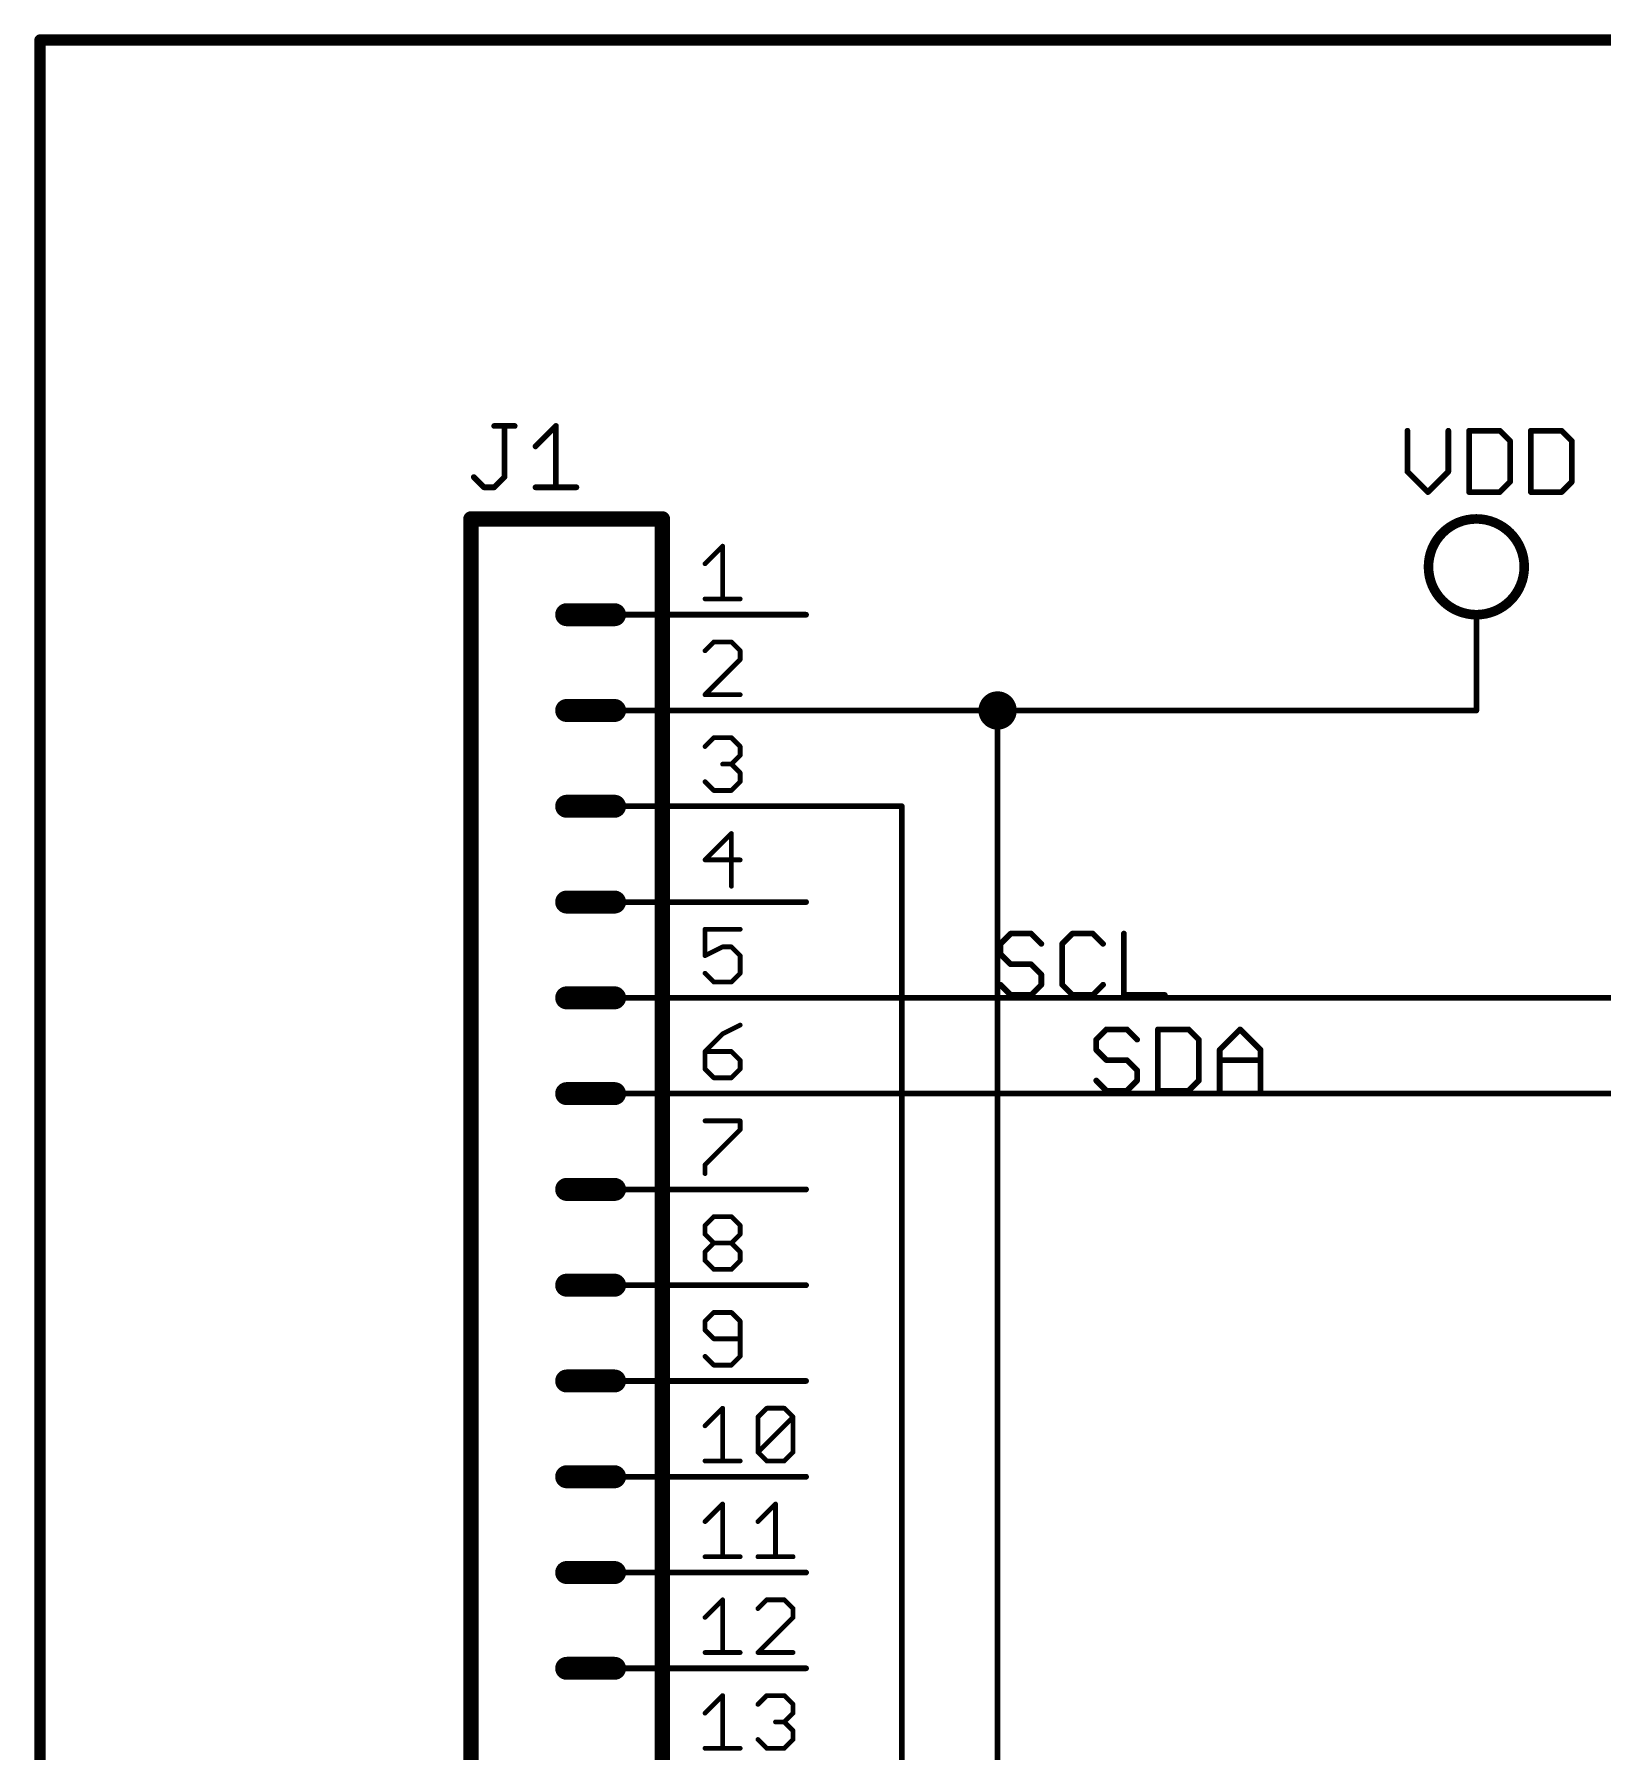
# Model space of a CAD drawing. Extents: x 0 to 264, y 0 to 182.
# Drawn here: x -0.15 to 41.45, y 134.95 to 180.49 of the extents above; entities that cross this region are included whole.
import ezdxf

# ---------------------------------------------------------------- set-up
doc = ezdxf.new("R2010")
doc.units = 0
for name, color, linetype in [('91', 122, 'CONTINUOUS'), ('94', 12, 'CONTINUOUS'), ('95', 251, 'CONTINUOUS'), ('96', 251, 'CONTINUOUS')]:
    doc.layers.add(name, color=color, linetype=linetype)

msp = doc.modelspace()

# ---------------------------------------------------------------- linework, layer by layer
at = {"layer": '91'}
for points, const_width in [([(25.4, 162.306, 1), (25.4, 162.814, 1), (25.4, 162.306)], 0.508), ([(20.32, 162.5981, 1), (20.32, 162.5219)], 0.0762), ([(25.4, 162.5981, 1), (25.4, 162.5219)], 0.0762), ([(25.4381, 162.56, 1), (25.3619, 162.56)], 0.0762), ([(25.4, 162.5219, 1), (25.4, 162.5981)], 0.0762), ([(38.1, 162.5219, 1), (38.1, 162.5981)], 0.0762), ([(20.32, 160.0581, 1), (20.32, 159.9819)], 0.0762), ([(22.8981, 160.02, 1), (22.8219, 160.02)], 0.0762), ([(22.86, 159.9819, 1), (22.86, 160.0581)], 0.0762), ([(20.32, 154.9781, 1), (20.32, 154.9019)], 0.0762), ([(20.32, 152.4381, 1), (20.32, 152.3619)], 0.0762)]:
    msp.add_lwpolyline(points, format="xyb", dxfattribs=dict(at, const_width=const_width))
at = {"layer": '91', "const_width": 0.1524}
for points in [[(20.32, 162.56), (25.4, 162.56)], [(25.4, 162.56), (38.1, 162.56)], [(25.4, 119.38), (25.4, 162.56)], [(20.32, 160.02), (22.86, 160.02)], [(22.86, 160.02), (22.86, 116.84)], [(58.42, 154.94), (20.32, 154.94)], [(20.32, 152.4), (43.18, 152.4)]]:
    msp.add_lwpolyline(points, dxfattribs=at)
at = {"layer": '94'}
for points, const_width in [([(0, 180.34), (0, 0)], 0.3), ([(264.16, 180.34), (0, 180.34)], 0.3), ([(16.51, 167.64), (11.43, 167.64)], 0.4064), ([(11.43, 114.3), (11.43, 167.64)], 0.4064), ([(16.51, 167.64), (16.51, 114.3)], 0.4064), ([(13.97, 165.1), (15.24, 165.1)], 0.6096), ([(20.32, 165.1), (15.24, 165.1)], 0.1524), ([(38.1, 162.56), (38.1, 165.1)], 0.1524), ([(13.97, 162.56), (15.24, 162.56)], 0.6096), ([(20.32, 162.56), (15.24, 162.56)], 0.1524), ([(13.97, 160.02), (15.24, 160.02)], 0.6096), ([(20.32, 160.02), (15.24, 160.02)], 0.1524), ([(13.97, 157.48), (15.24, 157.48)], 0.6096), ([(20.32, 157.48), (15.24, 157.48)], 0.1524), ([(13.97, 154.94), (15.24, 154.94)], 0.6096), ([(20.32, 154.94), (15.24, 154.94)], 0.1524), ([(13.97, 152.4), (15.24, 152.4)], 0.6096), ([(20.32, 152.4), (15.24, 152.4)], 0.1524), ([(13.97, 149.86), (15.24, 149.86)], 0.6096), ([(20.32, 149.86), (15.24, 149.86)], 0.1524), ([(13.97, 147.32), (15.24, 147.32)], 0.6096), ([(20.32, 147.32), (15.24, 147.32)], 0.1524), ([(13.97, 144.78), (15.24, 144.78)], 0.6096), ([(20.32, 144.78), (15.24, 144.78)], 0.1524), ([(13.97, 142.24), (15.24, 142.24)], 0.6096), ([(20.32, 142.24), (15.24, 142.24)], 0.1524), ([(13.97, 139.7), (15.24, 139.7)], 0.6096), ([(20.32, 139.7), (15.24, 139.7)], 0.1524), ([(13.97, 137.16), (15.24, 137.16)], 0.6096), ([(20.32, 137.16), (15.24, 137.16)], 0.1524)]:
    msp.add_lwpolyline(points, dxfattribs=dict(at, const_width=const_width))
for points, const_width in [([(0.075, 180.34, 1), (-0.075, 180.34)], 0.15), ([(0, 180.415, 1), (0, 180.265)], 0.15), ([(11.43, 167.7416, 1), (11.43, 167.5384)], 0.2032), ([(11.5316, 167.64, 1), (11.3284, 167.64)], 0.2032), ([(16.6116, 167.64, 1), (16.4084, 167.64)], 0.2032), ([(16.51, 167.5384, 1), (16.51, 167.7416)], 0.2032), ([(38.1, 165.1, 1), (38.1, 167.64, 1), (38.1, 165.1)], 0.254), ([(13.97, 165.2524, 1), (13.97, 164.9476)], 0.3048), ([(15.24, 164.9476, 1), (15.24, 165.2524)], 0.3048), ([(15.24, 165.1381, 1), (15.24, 165.0619)], 0.0762), ([(20.32, 165.0619, 1), (20.32, 165.1381)], 0.0762), ([(38.1381, 165.1, 1), (38.0619, 165.1)], 0.0762), ([(13.97, 162.7124, 1), (13.97, 162.4076)], 0.3048), ([(15.24, 162.4076, 1), (15.24, 162.7124)], 0.3048), ([(15.24, 162.5981, 1), (15.24, 162.5219)], 0.0762), ([(20.32, 162.5219, 1), (20.32, 162.5981)], 0.0762), ([(38.0619, 162.56, 1), (38.1381, 162.56)], 0.0762), ([(13.97, 160.1724, 1), (13.97, 159.8676)], 0.3048), ([(15.24, 159.8676, 1), (15.24, 160.1724)], 0.3048), ([(15.24, 160.0581, 1), (15.24, 159.9819)], 0.0762), ([(20.32, 159.9819, 1), (20.32, 160.0581)], 0.0762), ([(13.97, 157.6324, 1), (13.97, 157.3276)], 0.3048), ([(15.24, 157.3276, 1), (15.24, 157.6324)], 0.3048), ([(15.24, 157.5181, 1), (15.24, 157.4419)], 0.0762), ([(20.32, 157.4419, 1), (20.32, 157.5181)], 0.0762), ([(13.97, 155.0924, 1), (13.97, 154.7876)], 0.3048), ([(15.24, 154.7876, 1), (15.24, 155.0924)], 0.3048), ([(15.24, 154.9781, 1), (15.24, 154.9019)], 0.0762), ([(20.32, 154.9019, 1), (20.32, 154.9781)], 0.0762), ([(13.97, 152.5524, 1), (13.97, 152.2476)], 0.3048), ([(15.24, 152.2476, 1), (15.24, 152.5524)], 0.3048), ([(15.24, 152.4381, 1), (15.24, 152.3619)], 0.0762), ([(20.32, 152.3619, 1), (20.32, 152.4381)], 0.0762), ([(13.97, 150.0124, 1), (13.97, 149.7076)], 0.3048), ([(15.24, 149.7076, 1), (15.24, 150.0124)], 0.3048), ([(15.24, 149.8981, 1), (15.24, 149.8219)], 0.0762), ([(20.32, 149.8219, 1), (20.32, 149.8981)], 0.0762), ([(13.97, 147.4724, 1), (13.97, 147.1676)], 0.3048), ([(15.24, 147.1676, 1), (15.24, 147.4724)], 0.3048), ([(15.24, 147.3581, 1), (15.24, 147.2819)], 0.0762), ([(20.32, 147.2819, 1), (20.32, 147.3581)], 0.0762), ([(13.97, 144.9324, 1), (13.97, 144.6276)], 0.3048), ([(15.24, 144.6276, 1), (15.24, 144.9324)], 0.3048), ([(15.24, 144.8181, 1), (15.24, 144.7419)], 0.0762), ([(20.32, 144.7419, 1), (20.32, 144.8181)], 0.0762), ([(13.97, 142.3924, 1), (13.97, 142.0876)], 0.3048), ([(15.24, 142.0876, 1), (15.24, 142.3924)], 0.3048), ([(15.24, 142.2781, 1), (15.24, 142.2019)], 0.0762), ([(20.32, 142.2019, 1), (20.32, 142.2781)], 0.0762), ([(13.97, 139.8524, 1), (13.97, 139.5476)], 0.3048), ([(15.24, 139.5476, 1), (15.24, 139.8524)], 0.3048), ([(15.24, 139.7381, 1), (15.24, 139.6619)], 0.0762), ([(20.32, 139.6619, 1), (20.32, 139.7381)], 0.0762), ([(13.97, 137.3124, 1), (13.97, 137.0076)], 0.3048), ([(15.24, 137.0076, 1), (15.24, 137.3124)], 0.3048), ([(15.24, 137.1981, 1), (15.24, 137.1219)], 0.0762), ([(20.32, 137.1219, 1), (20.32, 137.1981)], 0.0762)]:
    msp.add_lwpolyline(points, format="xyb", dxfattribs=dict(at, const_width=const_width))
at = {"layer": '95'}
for points, const_width in [([(17.6403, 166.4512), (18.1064, 166.9173)], 0.127), ([(18.1064, 166.9173), (18.1064, 165.5191)], 0.127), ([(17.6403, 165.5191), (18.5724, 165.5191)], 0.127), ([(17.8733, 164.3773), (17.6403, 164.1443)], 0.127), ([(18.3394, 164.3773), (17.8733, 164.3773)], 0.127), ([(18.5724, 164.1443), (18.3394, 164.3773)], 0.127), ([(17.6403, 162.9791), (18.5724, 163.9112)], 0.127), ([(18.5724, 163.9112), (18.5724, 164.1443)], 0.127), ([(18.5724, 162.9791), (17.6403, 162.9791)], 0.127), ([(17.6403, 161.6043), (17.8733, 161.8373)], 0.127), ([(17.8733, 161.8373), (18.3394, 161.8373)], 0.127), ([(18.3394, 161.8373), (18.5724, 161.6043)], 0.127), ([(18.5724, 161.6043), (18.5724, 161.3712)], 0.127), ([(18.5724, 161.3712), (18.3394, 161.1382)], 0.127), ([(18.3394, 161.1382), (18.1064, 161.1382)], 0.127), ([(18.3394, 161.1382), (18.5724, 160.9052)], 0.127), ([(18.5724, 160.9052), (18.5724, 160.6721)], 0.127), ([(17.8733, 160.4391), (17.6403, 160.6721)], 0.127), ([(18.3394, 160.4391), (17.8733, 160.4391)], 0.127), ([(18.5724, 160.6721), (18.3394, 160.4391)], 0.127), ([(18.3394, 159.2973), (17.6403, 158.5982)], 0.127), ([(18.3394, 157.8991), (18.3394, 159.2973)], 0.127), ([(17.6403, 158.5982), (18.5724, 158.5982)], 0.127), ([(18.5724, 156.7573), (17.6403, 156.7573)], 0.127), ([(17.6403, 156.7573), (17.6403, 156.0582)], 0.127), ([(25.7474, 156.6432), (25.4762, 156.372)], 0.1524), ([(26.2897, 156.6432), (25.7474, 156.6432)], 0.1524), ([(26.5609, 156.372), (26.2897, 156.6432)], 0.1524), ([(27.3845, 156.6432), (27.1134, 156.372)], 0.1524), ([(27.9269, 156.6432), (27.3845, 156.6432)], 0.1524), ([(28.198, 156.372), (27.9269, 156.6432)], 0.1524), ([(28.7505, 156.6432), (28.7505, 155.0162)], 0.1524), ([(17.6403, 156.0582), (18.1064, 156.2912)], 0.127), ([(18.1064, 156.2912), (18.3394, 156.2912)], 0.127), ([(18.3394, 156.2912), (18.5724, 156.0582)], 0.127), ([(25.4762, 156.372), (25.4762, 156.1009)], 0.1524), ([(27.1134, 156.372), (27.1134, 155.2874)], 0.1524), ([(18.5724, 156.0582), (18.5724, 155.5921)], 0.127), ([(25.4762, 156.1009), (25.7474, 155.8297)], 0.1524), ([(25.7474, 155.8297), (26.2897, 155.8297)], 0.1524), ([(26.2897, 155.8297), (26.5609, 155.5585)], 0.1524), ([(17.8733, 155.3591), (17.6403, 155.5921)], 0.127), ([(18.3394, 155.3591), (17.8733, 155.3591)], 0.127), ([(18.5724, 155.5921), (18.3394, 155.3591)], 0.127), ([(25.7474, 155.0162), (25.4762, 155.2874)], 0.1524), ([(26.5609, 155.2874), (26.2897, 155.0162)], 0.1524), ([(26.5609, 155.5585), (26.5609, 155.2874)], 0.1524), ([(27.1134, 155.2874), (27.3845, 155.0162)], 0.1524), ([(27.9269, 155.0162), (28.198, 155.2874)], 0.1524), ([(26.2897, 155.0162), (25.7474, 155.0162)], 0.1524), ([(27.3845, 155.0162), (27.9269, 155.0162)], 0.1524), ([(28.7505, 155.0162), (29.8352, 155.0162)], 0.1524), ([(18.1064, 153.9843), (17.6403, 153.5182)], 0.127), ([(18.5724, 154.2173), (18.1064, 153.9843)], 0.127), ([(28.2874, 154.1032), (28.0162, 153.832)], 0.1524), ([(28.8297, 154.1032), (28.2874, 154.1032)], 0.1524), ([(29.1009, 153.832), (28.8297, 154.1032)], 0.1524), ([(29.6534, 154.1032), (29.6534, 152.4762)], 0.1524), ([(30.4669, 154.1032), (29.6534, 154.1032)], 0.1524), ([(30.738, 153.832), (30.4669, 154.1032)], 0.1524), ([(31.2905, 153.5609), (31.8328, 154.1032)], 0.1524), ([(31.8328, 154.1032), (32.3752, 153.5609)], 0.1524), ([(17.6403, 153.5182), (17.6403, 153.0521)], 0.127), ([(18.3394, 153.5182), (17.6403, 153.5182)], 0.127), ([(18.5724, 153.2852), (18.3394, 153.5182)], 0.127), ([(28.0162, 153.832), (28.0162, 153.5609)], 0.1524), ([(28.0162, 153.5609), (28.2874, 153.2897)], 0.1524), ([(30.738, 152.7474), (30.738, 153.832)], 0.1524), ([(31.2905, 152.4762), (31.2905, 153.5609)], 0.1524), ([(32.3752, 153.5609), (32.3752, 152.4762)], 0.1524), ([(17.6403, 153.0521), (17.8733, 152.8191)], 0.127), ([(18.3394, 152.8191), (18.5724, 153.0521)], 0.127), ([(18.5724, 153.0521), (18.5724, 153.2852)], 0.127), ([(28.2874, 153.2897), (28.8297, 153.2897)], 0.1524), ([(28.8297, 153.2897), (29.1009, 153.0185)], 0.1524), ([(29.1009, 153.0185), (29.1009, 152.7474)], 0.1524), ([(31.2905, 153.2897), (32.3752, 153.2897)], 0.1524), ([(17.8733, 152.8191), (18.3394, 152.8191)], 0.127), ([(28.2874, 152.4762), (28.0162, 152.7474)], 0.1524), ([(29.1009, 152.7474), (28.8297, 152.4762)], 0.1524), ([(30.4669, 152.4762), (30.738, 152.7474)], 0.1524), ([(28.8297, 152.4762), (28.2874, 152.4762)], 0.1524), ([(29.6534, 152.4762), (30.4669, 152.4762)], 0.1524), ([(17.6403, 151.6773), (18.5724, 151.6773)], 0.127), ([(18.5724, 151.6773), (18.5724, 151.4443)], 0.127), ([(18.5724, 151.4443), (17.6403, 150.5121)], 0.127), ([(17.6403, 150.5121), (17.6403, 150.2791)], 0.127), ([(17.6403, 148.9043), (17.8733, 149.1373)], 0.127), ([(17.6403, 148.6712), (17.6403, 148.9043)], 0.127), ([(17.8733, 149.1373), (18.3394, 149.1373)], 0.127), ([(18.3394, 149.1373), (18.5724, 148.9043)], 0.127), ([(18.5724, 148.9043), (18.5724, 148.6712)], 0.127), ([(17.8733, 148.4382), (17.6403, 148.6712)], 0.127), ([(17.6403, 148.2052), (17.8733, 148.4382)], 0.127), ([(17.8733, 148.4382), (18.3394, 148.4382)], 0.127), ([(18.5724, 148.6712), (18.3394, 148.4382)], 0.127), ([(18.3394, 148.4382), (18.5724, 148.2052)], 0.127), ([(17.6403, 147.9721), (17.6403, 148.2052)], 0.127), ([(17.8733, 147.7391), (17.6403, 147.9721)], 0.127), ([(18.5724, 147.9721), (18.3394, 147.7391)], 0.127), ([(18.5724, 148.2052), (18.5724, 147.9721)], 0.127), ([(18.3394, 147.7391), (17.8733, 147.7391)], 0.127), ([(17.8733, 146.5973), (17.6403, 146.3643)], 0.127), ([(18.3394, 146.5973), (17.8733, 146.5973)], 0.127), ([(18.5724, 146.3643), (18.3394, 146.5973)], 0.127), ([(17.6403, 146.3643), (17.6403, 146.1312)], 0.127), ([(17.6403, 146.1312), (17.8733, 145.8982)], 0.127), ([(18.5724, 145.4321), (18.5724, 146.3643)], 0.127), ([(17.8733, 145.8982), (18.5724, 145.8982)], 0.127), ([(17.6403, 145.4321), (17.8733, 145.1991)], 0.127), ([(18.3394, 145.1991), (18.5724, 145.4321)], 0.127), ([(17.8733, 145.1991), (18.3394, 145.1991)], 0.127), ([(17.6403, 143.5912), (18.1064, 144.0573)], 0.127), ([(18.1064, 144.0573), (18.1064, 142.6591)], 0.127), ([(19.0436, 143.8243), (19.2766, 144.0573)], 0.127), ([(19.2766, 144.0573), (19.7427, 144.0573)], 0.127), ([(19.7427, 144.0573), (19.9757, 143.8243)], 0.127), ([(19.0436, 142.8921), (19.0436, 143.8243)], 0.127), ([(19.0436, 142.8921), (19.9757, 143.8243)], 0.127), ([(19.9757, 143.8243), (19.9757, 142.8921)], 0.127), ([(17.6403, 142.6591), (18.5724, 142.6591)], 0.127), ([(19.2766, 142.6591), (19.0436, 142.8921)], 0.127), ([(19.7427, 142.6591), (19.2766, 142.6591)], 0.127), ([(19.9757, 142.8921), (19.7427, 142.6591)], 0.127), ([(17.6403, 141.0512), (18.1064, 141.5173)], 0.127), ([(18.1064, 141.5173), (18.1064, 140.1191)], 0.127), ([(19.0436, 141.0512), (19.5096, 141.5173)], 0.127), ([(19.5096, 141.5173), (19.5096, 140.1191)], 0.127), ([(17.6403, 140.1191), (18.5724, 140.1191)], 0.127), ([(19.0436, 140.1191), (19.9757, 140.1191)], 0.127), ([(17.6403, 138.5112), (18.1064, 138.9773)], 0.127), ([(18.1064, 138.9773), (18.1064, 137.5791)], 0.127), ([(19.2766, 138.9773), (19.0436, 138.7443)], 0.127), ([(19.7427, 138.9773), (19.2766, 138.9773)], 0.127), ([(19.9757, 138.7443), (19.7427, 138.9773)], 0.127), ([(19.0436, 137.5791), (19.9757, 138.5112)], 0.127), ([(19.9757, 138.5112), (19.9757, 138.7443)], 0.127), ([(17.6403, 137.5791), (18.5724, 137.5791)], 0.127), ([(19.9757, 137.5791), (19.0436, 137.5791)], 0.127), ([(17.6403, 135.9712), (18.1064, 136.4373)], 0.127), ([(18.1064, 136.4373), (18.1064, 135.0391)], 0.127), ([(19.0436, 136.2043), (19.2766, 136.4373)], 0.127), ([(19.2766, 136.4373), (19.7427, 136.4373)], 0.127), ([(19.7427, 136.4373), (19.9757, 136.2043)], 0.127), ([(19.9757, 136.2043), (19.9757, 135.9712)], 0.127), ([(19.7427, 135.7382), (19.5096, 135.7382)], 0.127), ([(19.9757, 135.9712), (19.7427, 135.7382)], 0.127), ([(19.7427, 135.7382), (19.9757, 135.5052)], 0.127), ([(19.2766, 135.0391), (19.0436, 135.2721)], 0.127), ([(19.9757, 135.2721), (19.7427, 135.0391)], 0.127), ([(19.9757, 135.5052), (19.9757, 135.2721)], 0.127), ([(17.6403, 135.0391), (18.5724, 135.0391)], 0.127), ([(19.7427, 135.0391), (19.2766, 135.0391)], 0.127)]:
    msp.add_lwpolyline(points, dxfattribs=dict(at, const_width=const_width))
for points, const_width in [([(18.1381, 166.9173, 1), (18.0746, 166.9173)], 0.0635), ([(18.1288, 166.8948, 1), (18.0839, 166.9397)], 0.0635), ([(17.6178, 166.4737, 1), (17.6628, 166.4288)], 0.0635), ([(17.6403, 165.5508, 1), (17.6403, 165.4874)], 0.0635), ([(18.0746, 165.5191, 1), (18.1381, 165.5191)], 0.0635), ([(18.5724, 165.4874, 1), (18.5724, 165.5508)], 0.0635), ([(17.8733, 164.409, 1), (17.8733, 164.3455)], 0.0635), ([(17.8958, 164.3548, 1), (17.8509, 164.3997)], 0.0635), ([(18.3618, 164.3997, 1), (18.3169, 164.3548)], 0.0635), ([(18.3394, 164.3455, 1), (18.3394, 164.409)], 0.0635), ([(17.6178, 164.1667, 1), (17.6628, 164.1218)], 0.0635), ([(18.6042, 164.1443, 1), (18.5407, 164.1443)], 0.0635), ([(18.55, 164.1218, 1), (18.5949, 164.1667)], 0.0635), ([(18.5949, 163.8888, 1), (18.55, 163.9337)], 0.0635), ([(18.5407, 163.9112, 1), (18.6042, 163.9112)], 0.0635), ([(17.6178, 163.0016, 1), (17.6628, 162.9566)], 0.0635), ([(17.6403, 163.0109, 1), (17.6403, 162.9474)], 0.0635), ([(18.5724, 162.9474, 1), (18.5724, 163.0109)], 0.0635), ([(17.8733, 161.869, 1), (17.8733, 161.8055)], 0.0635), ([(17.8958, 161.8148, 1), (17.8509, 161.8597)], 0.0635), ([(18.3618, 161.8597, 1), (18.3169, 161.8148)], 0.0635), ([(18.3394, 161.8055, 1), (18.3394, 161.869)], 0.0635), ([(18.6042, 161.6043, 1), (18.5407, 161.6043)], 0.0635), ([(17.6178, 161.6267, 1), (17.6628, 161.5818)], 0.0635), ([(18.5407, 161.3712, 1), (18.6042, 161.3712)], 0.0635), ([(18.55, 161.5818, 1), (18.5949, 161.6267)], 0.0635), ([(18.5949, 161.3488, 1), (18.55, 161.3937)], 0.0635), ([(18.1064, 161.1699, 1), (18.1064, 161.1064)], 0.0635), ([(18.3618, 161.1606, 1), (18.3169, 161.1157)], 0.0635), ([(18.3169, 161.1606, 1), (18.3618, 161.1157)], 0.0635), ([(18.3394, 161.1064, 1), (18.3394, 161.1699)], 0.0635), ([(18.6042, 160.9052, 1), (18.5407, 160.9052)], 0.0635), ([(18.55, 160.8827, 1), (18.5949, 160.9276)], 0.0635), ([(17.6628, 160.6946, 1), (17.6178, 160.6497)], 0.0635), ([(17.8733, 160.4708, 1), (17.8733, 160.4074)], 0.0635), ([(17.8509, 160.4166, 1), (17.8958, 160.4616)], 0.0635), ([(18.3169, 160.4616, 1), (18.3618, 160.4166)], 0.0635), ([(18.3394, 160.4074, 1), (18.3394, 160.4708)], 0.0635), ([(18.5407, 160.6721, 1), (18.6042, 160.6721)], 0.0635), ([(18.5949, 160.6497, 1), (18.55, 160.6946)], 0.0635), ([(18.3711, 159.2973, 1), (18.3076, 159.2973)], 0.0635), ([(18.3618, 159.2748, 1), (18.3169, 159.3197)], 0.0635), ([(17.6403, 158.6299, 1), (17.6403, 158.5664)], 0.0635), ([(17.6178, 158.6206, 1), (17.6628, 158.5757)], 0.0635), ([(18.5724, 158.5664, 1), (18.5724, 158.6299)], 0.0635), ([(18.3076, 157.8991, 1), (18.3711, 157.8991)], 0.0635), ([(17.6403, 156.789, 1), (17.6403, 156.7255)], 0.0635), ([(17.672, 156.7573, 1), (17.6086, 156.7573)], 0.0635), ([(18.5724, 156.7255, 1), (18.5724, 156.789)], 0.0635), ([(25.7474, 156.6813, 1), (25.7474, 156.6051)], 0.0762), ([(25.7743, 156.6162, 1), (25.7204, 156.6701)], 0.0762), ([(26.3166, 156.6701, 1), (26.2628, 156.6162)], 0.0762), ([(26.2897, 156.6051, 1), (26.2897, 156.6813)], 0.0762), ([(27.3845, 156.6813, 1), (27.3845, 156.6051)], 0.0762), ([(27.4115, 156.6162, 1), (27.3576, 156.6701)], 0.0762), ([(27.9538, 156.6701, 1), (27.8999, 156.6162)], 0.0762), ([(27.9269, 156.6051, 1), (27.9269, 156.6813)], 0.0762), ([(28.7886, 156.6432, 1), (28.7124, 156.6432)], 0.0762), ([(18.1064, 156.323, 1), (18.1064, 156.2595)], 0.0635), ([(18.1206, 156.2628, 1), (18.0922, 156.3196)], 0.0635), ([(18.3618, 156.3137, 1), (18.3169, 156.2688)], 0.0635), ([(18.3394, 156.2595, 1), (18.3394, 156.323)], 0.0635), ([(25.5143, 156.372, 1), (25.4381, 156.372)], 0.0762), ([(25.4493, 156.399, 1), (25.5031, 156.3451)], 0.0762), ([(26.5339, 156.3451, 1), (26.5878, 156.399)], 0.0762), ([(27.0864, 156.399, 1), (27.1403, 156.3451)], 0.0762), ([(27.1515, 156.372, 1), (27.0753, 156.372)], 0.0762), ([(28.1711, 156.3451, 1), (28.225, 156.399)], 0.0762), ([(17.6261, 156.0866, 1), (17.6545, 156.0298)], 0.0635), ([(17.6086, 156.0582, 1), (17.672, 156.0582)], 0.0635), ([(18.6042, 156.0582, 1), (18.5407, 156.0582)], 0.0635), ([(18.55, 156.0357, 1), (18.5949, 156.0806)], 0.0635), ([(25.5031, 156.1278, 1), (25.4493, 156.0739)], 0.0762), ([(25.4381, 156.1009, 1), (25.5143, 156.1009)], 0.0762), ([(25.7474, 155.8678, 1), (25.7474, 155.7916)], 0.0762), ([(25.7204, 155.8028, 1), (25.7743, 155.8566)], 0.0762), ([(26.3166, 155.8566, 1), (26.2628, 155.8028)], 0.0762), ([(26.2897, 155.7916, 1), (26.2897, 155.8678)], 0.0762), ([(17.6628, 155.6146, 1), (17.6178, 155.5697)], 0.0635), ([(17.8733, 155.3909, 1), (17.8733, 155.3274)], 0.0635), ([(17.8509, 155.3366, 1), (17.8958, 155.3816)], 0.0635), ([(18.3169, 155.3816, 1), (18.3618, 155.3366)], 0.0635), ([(18.3394, 155.3274, 1), (18.3394, 155.3909)], 0.0635), ([(18.5407, 155.5921, 1), (18.6042, 155.5921)], 0.0635), ([(18.5949, 155.5697, 1), (18.55, 155.6146)], 0.0635), ([(25.5031, 155.3143, 1), (25.4493, 155.2604)], 0.0762), ([(26.599, 155.5585, 1), (26.5228, 155.5585)], 0.0762), ([(26.5228, 155.2874, 1), (26.599, 155.2874)], 0.0762), ([(26.5339, 155.5316, 1), (26.5878, 155.5855)], 0.0762), ([(26.5878, 155.2604, 1), (26.5339, 155.3143)], 0.0762), ([(27.1403, 155.3143, 1), (27.0864, 155.2604)], 0.0762), ([(27.0753, 155.2874, 1), (27.1515, 155.2874)], 0.0762), ([(28.225, 155.2604, 1), (28.1711, 155.3143)], 0.0762), ([(25.7474, 155.0543, 1), (25.7474, 154.9781)], 0.0762), ([(25.7204, 154.9893, 1), (25.7743, 155.0431)], 0.0762), ([(26.2628, 155.0431, 1), (26.3166, 154.9893)], 0.0762), ([(26.2897, 154.9781, 1), (26.2897, 155.0543)], 0.0762), ([(27.3845, 155.0543, 1), (27.3845, 154.9781)], 0.0762), ([(27.3576, 154.9893, 1), (27.4115, 155.0431)], 0.0762), ([(27.8999, 155.0431, 1), (27.9538, 154.9893)], 0.0762), ([(27.9269, 154.9781, 1), (27.9269, 155.0543)], 0.0762), ([(28.7505, 155.0543, 1), (28.7505, 154.9781)], 0.0762), ([(28.7124, 155.0162, 1), (28.7886, 155.0162)], 0.0762), ([(29.8352, 154.9781, 1), (29.8352, 155.0543)], 0.0762), ([(18.0922, 154.0127, 1), (18.1206, 153.9559)], 0.0635), ([(18.1288, 153.9618, 1), (18.0839, 154.0067)], 0.0635), ([(18.5866, 154.1889, 1), (18.5582, 154.2457)], 0.0635), ([(28.2874, 154.1413, 1), (28.2874, 154.0651)], 0.0762), ([(28.3143, 154.0762, 1), (28.2604, 154.1301)], 0.0762), ([(28.8566, 154.1301, 1), (28.8028, 154.0762)], 0.0762), ([(28.8297, 154.0651, 1), (28.8297, 154.1413)], 0.0762), ([(29.6915, 154.1032, 1), (29.6153, 154.1032)], 0.0762), ([(29.6534, 154.1413, 1), (29.6534, 154.0651)], 0.0762), ([(30.4938, 154.1301, 1), (30.4399, 154.0762)], 0.0762), ([(30.4669, 154.0651, 1), (30.4669, 154.1413)], 0.0762), ([(31.8598, 154.1301, 1), (31.8059, 154.0762)], 0.0762), ([(31.8598, 154.0762, 1), (31.8059, 154.1301)], 0.0762), ([(17.6403, 153.5499, 1), (17.6403, 153.4864)], 0.0635), ([(17.6178, 153.5406, 1), (17.6628, 153.4957)], 0.0635), ([(17.672, 153.5182, 1), (17.6086, 153.5182)], 0.0635), ([(18.3618, 153.5406, 1), (18.3169, 153.4957)], 0.0635), ([(18.3394, 153.4864, 1), (18.3394, 153.5499)], 0.0635), ([(28.0543, 153.832, 1), (27.9781, 153.832)], 0.0762), ([(27.9893, 153.859, 1), (28.0431, 153.8051)], 0.0762), ([(28.0431, 153.5878, 1), (27.9893, 153.5339)], 0.0762), ([(27.9781, 153.5609, 1), (28.0543, 153.5609)], 0.0762), ([(29.0739, 153.8051, 1), (29.1278, 153.859)], 0.0762), ([(30.7761, 153.832, 1), (30.6999, 153.832)], 0.0762), ([(30.7111, 153.8051, 1), (30.765, 153.859)], 0.0762), ([(31.3286, 153.5609, 1), (31.2524, 153.5609)], 0.0762), ([(31.2636, 153.5878, 1), (31.3175, 153.5339)], 0.0762), ([(32.4133, 153.5609, 1), (32.3371, 153.5609)], 0.0762), ([(32.3482, 153.5339, 1), (32.4021, 153.5878)], 0.0762), ([(17.6628, 153.0746, 1), (17.6178, 153.0297)], 0.0635), ([(17.6086, 153.0521, 1), (17.672, 153.0521)], 0.0635), ([(18.6042, 153.2852, 1), (18.5407, 153.2852)], 0.0635), ([(18.5407, 153.0521, 1), (18.6042, 153.0521)], 0.0635), ([(18.55, 153.2627, 1), (18.5949, 153.3076)], 0.0635), ([(18.5949, 153.0297, 1), (18.55, 153.0746)], 0.0635), ([(28.2874, 153.3278, 1), (28.2874, 153.2516)], 0.0762), ([(28.2604, 153.2628, 1), (28.3143, 153.3166)], 0.0762), ([(28.8566, 153.3166, 1), (28.8028, 153.2628)], 0.0762), ([(28.8297, 153.2516, 1), (28.8297, 153.3278)], 0.0762), ([(29.139, 153.0185, 1), (29.0628, 153.0185)], 0.0762), ([(29.0739, 152.9916, 1), (29.1278, 153.0455)], 0.0762), ([(31.2905, 153.3278, 1), (31.2905, 153.2516)], 0.0762), ([(32.3752, 153.2516, 1), (32.3752, 153.3278)], 0.0762), ([(17.8733, 152.8509, 1), (17.8733, 152.7874)], 0.0635), ([(17.8509, 152.7966, 1), (17.8958, 152.8416)], 0.0635), ([(18.3169, 152.8416, 1), (18.3618, 152.7966)], 0.0635), ([(18.3394, 152.7874, 1), (18.3394, 152.8509)], 0.0635), ([(28.0431, 152.7743, 1), (27.9893, 152.7204)], 0.0762), ([(29.0628, 152.7474, 1), (29.139, 152.7474)], 0.0762), ([(29.1278, 152.7204, 1), (29.0739, 152.7743)], 0.0762), ([(30.6999, 152.7474, 1), (30.7761, 152.7474)], 0.0762), ([(30.765, 152.7204, 1), (30.7111, 152.7743)], 0.0762), ([(28.2874, 152.5143, 1), (28.2874, 152.4381)], 0.0762), ([(28.2604, 152.4493, 1), (28.3143, 152.5031)], 0.0762), ([(28.8028, 152.5031, 1), (28.8566, 152.4493)], 0.0762), ([(28.8297, 152.4381, 1), (28.8297, 152.5143)], 0.0762), ([(29.6534, 152.5143, 1), (29.6534, 152.4381)], 0.0762), ([(29.6153, 152.4762, 1), (29.6915, 152.4762)], 0.0762), ([(30.4399, 152.5031, 1), (30.4938, 152.4493)], 0.0762), ([(30.4669, 152.4381, 1), (30.4669, 152.5143)], 0.0762), ([(31.2524, 152.4762, 1), (31.3286, 152.4762)], 0.0762), ([(32.3371, 152.4762, 1), (32.4133, 152.4762)], 0.0762), ([(17.6403, 151.709, 1), (17.6403, 151.6455)], 0.0635), ([(18.6042, 151.6773, 1), (18.5407, 151.6773)], 0.0635), ([(18.5724, 151.6455, 1), (18.5724, 151.709)], 0.0635), ([(18.5407, 151.4443, 1), (18.6042, 151.4443)], 0.0635), ([(18.5949, 151.4218, 1), (18.55, 151.4667)], 0.0635), ([(17.6178, 150.5346, 1), (17.6628, 150.4897)], 0.0635), ([(17.672, 150.5121, 1), (17.6086, 150.5121)], 0.0635), ([(17.6086, 150.2791, 1), (17.672, 150.2791)], 0.0635), ([(17.6178, 148.9267, 1), (17.6628, 148.8818)], 0.0635), ([(17.672, 148.9043, 1), (17.6086, 148.9043)], 0.0635), ([(17.8733, 149.169, 1), (17.8733, 149.1055)], 0.0635), ([(17.8958, 149.1148, 1), (17.8509, 149.1597)], 0.0635), ([(18.3618, 149.1597, 1), (18.3169, 149.1148)], 0.0635), ([(18.3394, 149.1055, 1), (18.3394, 149.169)], 0.0635), ([(18.6042, 148.9043, 1), (18.5407, 148.9043)], 0.0635), ([(18.55, 148.8818, 1), (18.5949, 148.9267)], 0.0635), ([(17.6628, 148.6937, 1), (17.6178, 148.6488)], 0.0635), ([(17.6086, 148.6712, 1), (17.672, 148.6712)], 0.0635), ([(17.8733, 148.4699, 1), (17.8733, 148.4064)], 0.0635), ([(17.8958, 148.4157, 1), (17.8509, 148.4606)], 0.0635), ([(17.8509, 148.4157, 1), (17.8958, 148.4606)], 0.0635), ([(18.3618, 148.4606, 1), (18.3169, 148.4157)], 0.0635), ([(18.3169, 148.4606, 1), (18.3618, 148.4157)], 0.0635), ([(18.3394, 148.4064, 1), (18.3394, 148.4699)], 0.0635), ([(18.5407, 148.6712, 1), (18.6042, 148.6712)], 0.0635), ([(18.5949, 148.6488, 1), (18.55, 148.6937)], 0.0635), ([(17.6178, 148.2276, 1), (17.6628, 148.1827)], 0.0635), ([(17.6628, 147.9946, 1), (17.6178, 147.9497)], 0.0635), ([(17.672, 148.2052, 1), (17.6086, 148.2052)], 0.0635), ([(18.6042, 148.2052, 1), (18.5407, 148.2052)], 0.0635), ([(18.55, 148.1827, 1), (18.5949, 148.2276)], 0.0635), ([(18.5949, 147.9497, 1), (18.55, 147.9946)], 0.0635), ([(17.6086, 147.9721, 1), (17.672, 147.9721)], 0.0635), ([(17.8733, 147.7708, 1), (17.8733, 147.7074)], 0.0635), ([(17.8509, 147.7166, 1), (17.8958, 147.7616)], 0.0635), ([(18.3169, 147.7616, 1), (18.3618, 147.7166)], 0.0635), ([(18.3394, 147.7074, 1), (18.3394, 147.7708)], 0.0635), ([(18.5407, 147.9721, 1), (18.6042, 147.9721)], 0.0635), ([(17.8733, 146.629, 1), (17.8733, 146.5655)], 0.0635), ([(17.8958, 146.5748, 1), (17.8509, 146.6197)], 0.0635), ([(18.3618, 146.6197, 1), (18.3169, 146.5748)], 0.0635), ([(18.3394, 146.5655, 1), (18.3394, 146.629)], 0.0635), ([(17.6178, 146.3867, 1), (17.6628, 146.3418)], 0.0635), ([(17.6628, 146.1537, 1), (17.6178, 146.1088)], 0.0635), ([(17.672, 146.3643, 1), (17.6086, 146.3643)], 0.0635), ([(18.6042, 146.3643, 1), (18.5407, 146.3643)], 0.0635), ([(18.55, 146.3418, 1), (18.5949, 146.3867)], 0.0635), ([(17.6086, 146.1312, 1), (17.672, 146.1312)], 0.0635), ([(17.8733, 145.9299, 1), (17.8733, 145.8664)], 0.0635), ([(17.8509, 145.8757, 1), (17.8958, 145.9206)], 0.0635), ([(18.5724, 145.8664, 1), (18.5724, 145.9299)], 0.0635), ([(17.6628, 145.4546, 1), (17.6178, 145.4097)], 0.0635), ([(18.5407, 145.4321, 1), (18.6042, 145.4321)], 0.0635), ([(18.5949, 145.4097, 1), (18.55, 145.4546)], 0.0635), ([(17.8733, 145.2309, 1), (17.8733, 145.1674)], 0.0635), ([(17.8509, 145.1766, 1), (17.8958, 145.2216)], 0.0635), ([(18.3169, 145.2216, 1), (18.3618, 145.1766)], 0.0635), ([(18.3394, 145.1674, 1), (18.3394, 145.2309)], 0.0635), ([(18.1381, 144.0573, 1), (18.0746, 144.0573)], 0.0635), ([(18.1288, 144.0348, 1), (18.0839, 144.0797)], 0.0635), ([(19.2766, 144.089, 1), (19.2766, 144.0255)], 0.0635), ([(19.2991, 144.0348, 1), (19.2542, 144.0797)], 0.0635), ([(19.7651, 144.0797, 1), (19.7202, 144.0348)], 0.0635), ([(19.7427, 144.0255, 1), (19.7427, 144.089)], 0.0635), ([(17.6178, 143.6137, 1), (17.6628, 143.5688)], 0.0635), ([(19.0753, 143.8243, 1), (19.0118, 143.8243)], 0.0635), ([(19.0211, 143.8467, 1), (19.066, 143.8018)], 0.0635), ([(20.0075, 143.8243, 1), (19.944, 143.8243)], 0.0635), ([(19.9982, 143.8018, 1), (19.9533, 143.8467)], 0.0635), ([(19.9533, 143.8018, 1), (19.9982, 143.8467)], 0.0635), ([(17.6403, 142.6908, 1), (17.6403, 142.6274)], 0.0635), ([(18.0746, 142.6591, 1), (18.1381, 142.6591)], 0.0635), ([(18.5724, 142.6274, 1), (18.5724, 142.6908)], 0.0635), ([(19.066, 142.9146, 1), (19.0211, 142.8697)], 0.0635), ([(19.0211, 142.9146, 1), (19.066, 142.8697)], 0.0635), ([(19.0118, 142.8921, 1), (19.0753, 142.8921)], 0.0635), ([(19.2766, 142.6908, 1), (19.2766, 142.6274)], 0.0635), ([(19.2542, 142.6366, 1), (19.2991, 142.6816)], 0.0635), ([(19.7202, 142.6816, 1), (19.7651, 142.6366)], 0.0635), ([(19.7427, 142.6274, 1), (19.7427, 142.6908)], 0.0635), ([(19.944, 142.8921, 1), (20.0075, 142.8921)], 0.0635), ([(19.9982, 142.8697, 1), (19.9533, 142.9146)], 0.0635), ([(18.1381, 141.5173, 1), (18.0746, 141.5173)], 0.0635), ([(18.1288, 141.4948, 1), (18.0839, 141.5397)], 0.0635), ([(19.5414, 141.5173, 1), (19.4779, 141.5173)], 0.0635), ([(19.5321, 141.4948, 1), (19.4872, 141.5397)], 0.0635), ([(17.6178, 141.0737, 1), (17.6628, 141.0288)], 0.0635), ([(19.0211, 141.0737, 1), (19.066, 141.0288)], 0.0635), ([(17.6403, 140.1508, 1), (17.6403, 140.0874)], 0.0635), ([(18.0746, 140.1191, 1), (18.1381, 140.1191)], 0.0635), ([(18.5724, 140.0874, 1), (18.5724, 140.1508)], 0.0635), ([(19.0436, 140.1508, 1), (19.0436, 140.0874)], 0.0635), ([(19.4779, 140.1191, 1), (19.5414, 140.1191)], 0.0635), ([(19.9757, 140.0874, 1), (19.9757, 140.1508)], 0.0635), ([(18.1381, 138.9773, 1), (18.0746, 138.9773)], 0.0635), ([(18.1288, 138.9548, 1), (18.0839, 138.9997)], 0.0635), ([(19.2766, 139.009, 1), (19.2766, 138.9455)], 0.0635), ([(19.2991, 138.9548, 1), (19.2542, 138.9997)], 0.0635), ([(19.7651, 138.9997, 1), (19.7202, 138.9548)], 0.0635), ([(19.7427, 138.9455, 1), (19.7427, 139.009)], 0.0635), ([(17.6178, 138.5337, 1), (17.6628, 138.4888)], 0.0635), ([(19.0211, 138.7667, 1), (19.066, 138.7218)], 0.0635), ([(20.0075, 138.7443, 1), (19.944, 138.7443)], 0.0635), ([(19.944, 138.5112, 1), (20.0075, 138.5112)], 0.0635), ([(19.9533, 138.7218, 1), (19.9982, 138.7667)], 0.0635), ([(19.9982, 138.4888, 1), (19.9533, 138.5337)], 0.0635), ([(17.6403, 137.6108, 1), (17.6403, 137.5474)], 0.0635), ([(18.0746, 137.5791, 1), (18.1381, 137.5791)], 0.0635), ([(18.5724, 137.5474, 1), (18.5724, 137.6108)], 0.0635), ([(19.0211, 137.6016, 1), (19.066, 137.5566)], 0.0635), ([(19.0436, 137.6108, 1), (19.0436, 137.5474)], 0.0635), ([(19.9757, 137.5474, 1), (19.9757, 137.6108)], 0.0635), ([(18.1381, 136.4373, 1), (18.0746, 136.4373)], 0.0635), ([(18.1288, 136.4148, 1), (18.0839, 136.4597)], 0.0635), ([(19.0211, 136.2267, 1), (19.066, 136.1818)], 0.0635), ([(19.2766, 136.469, 1), (19.2766, 136.4055)], 0.0635), ([(19.2991, 136.4148, 1), (19.2542, 136.4597)], 0.0635), ([(19.7651, 136.4597, 1), (19.7202, 136.4148)], 0.0635), ([(19.7427, 136.4055, 1), (19.7427, 136.469)], 0.0635), ([(20.0075, 136.2043, 1), (19.944, 136.2043)], 0.0635), ([(19.9533, 136.1818, 1), (19.9982, 136.2267)], 0.0635), ([(17.6178, 135.9937, 1), (17.6628, 135.9488)], 0.0635), ([(19.5096, 135.7699, 1), (19.5096, 135.7064)], 0.0635), ([(19.7651, 135.7606, 1), (19.7202, 135.7157)], 0.0635), ([(19.7202, 135.7606, 1), (19.7651, 135.7157)], 0.0635), ([(19.7427, 135.7064, 1), (19.7427, 135.7699)], 0.0635), ([(19.944, 135.9712, 1), (20.0075, 135.9712)], 0.0635), ([(19.9982, 135.9488, 1), (19.9533, 135.9937)], 0.0635), ([(19.066, 135.2946, 1), (19.0211, 135.2497)], 0.0635), ([(20.0075, 135.5052, 1), (19.944, 135.5052)], 0.0635), ([(19.944, 135.2721, 1), (20.0075, 135.2721)], 0.0635), ([(19.9982, 135.2497, 1), (19.9533, 135.2946)], 0.0635), ([(19.9533, 135.4827, 1), (19.9982, 135.5276)], 0.0635), ([(17.6403, 135.0709, 1), (17.6403, 135.0074)], 0.0635), ([(18.0746, 135.0391, 1), (18.1381, 135.0391)], 0.0635), ([(18.5724, 135.0074, 1), (18.5724, 135.0709)], 0.0635), ([(19.2766, 135.0709, 1), (19.2766, 135.0074)], 0.0635), ([(19.2542, 135.0166, 1), (19.2991, 135.0616)], 0.0635), ([(19.7202, 135.0616, 1), (19.7651, 135.0166)], 0.0635), ([(19.7427, 135.0074, 1), (19.7427, 135.0709)], 0.0635)]:
    msp.add_lwpolyline(points, format="xyb", dxfattribs=dict(at, const_width=const_width))
at = {"layer": '96', "const_width": 0.1524}
for points in [[(12.0485, 170.1052), (12.5909, 170.1052)], [(12.3197, 168.7494), (12.3197, 170.1052)], [(13.1434, 169.5629), (13.6857, 170.1052)], [(13.6857, 170.1052), (13.6857, 168.4782)], [(36.2712, 169.9782), (36.2712, 168.8935)], [(37.3559, 168.8935), (37.3559, 169.9782)], [(37.9084, 169.9782), (37.9084, 168.3512)], [(38.7219, 169.9782), (37.9084, 169.9782)], [(38.993, 169.707), (38.7219, 169.9782)], [(39.5455, 169.9782), (39.5455, 168.3512)], [(40.359, 169.9782), (39.5455, 169.9782)], [(40.6302, 169.707), (40.359, 169.9782)], [(38.993, 168.6224), (38.993, 169.707)], [(40.6302, 168.6224), (40.6302, 169.707)], [(36.2712, 168.8935), (36.8135, 168.3512)], [(36.8135, 168.3512), (37.3559, 168.8935)], [(11.5062, 168.7494), (11.7774, 168.4782)], [(11.7774, 168.4782), (12.0485, 168.4782)], [(12.0485, 168.4782), (12.3197, 168.7494)], [(13.1434, 168.4782), (14.228, 168.4782)], [(38.7219, 168.3512), (38.993, 168.6224)], [(40.359, 168.3512), (40.6302, 168.6224)], [(37.9084, 168.3512), (38.7219, 168.3512)], [(39.5455, 168.3512), (40.359, 168.3512)]]:
    msp.add_lwpolyline(points, dxfattribs=at)
at = {"layer": '96', "const_width": 0.0762}
for points in [[(12.0485, 170.1433, 1), (12.0485, 170.0671)], [(12.3578, 170.1052, 1), (12.2816, 170.1052)], [(12.5909, 170.0671, 1), (12.5909, 170.1433)], [(13.7238, 170.1052, 1), (13.6476, 170.1052)], [(13.7126, 170.0782, 1), (13.6587, 170.1321)], [(36.3093, 169.9782, 1), (36.2331, 169.9782)], [(37.394, 169.9782, 1), (37.3178, 169.9782)], [(37.9465, 169.9782, 1), (37.8703, 169.9782)], [(37.9084, 170.0163, 1), (37.9084, 169.9401)], [(38.7488, 170.0051, 1), (38.6949, 169.9512)], [(38.7219, 169.9401, 1), (38.7219, 170.0163)], [(39.5836, 169.9782, 1), (39.5074, 169.9782)], [(39.5455, 170.0163, 1), (39.5455, 169.9401)], [(40.3859, 170.0051, 1), (40.3321, 169.9512)], [(40.359, 169.9401, 1), (40.359, 170.0163)], [(13.1164, 169.5898, 1), (13.1703, 169.5359)], [(39.0311, 169.707, 1), (38.9549, 169.707)], [(38.9661, 169.6801, 1), (39.02, 169.734)], [(40.6683, 169.707, 1), (40.5921, 169.707)], [(40.6032, 169.6801, 1), (40.6571, 169.734)], [(36.2981, 168.9205, 1), (36.2443, 168.8666)], [(37.3828, 168.8666, 1), (37.3289, 168.9205)], [(11.5331, 168.7763, 1), (11.4793, 168.7224)], [(11.7774, 168.5163, 1), (11.7774, 168.4401)], [(11.7504, 168.4513, 1), (11.8043, 168.5051)], [(12.0216, 168.5051, 1), (12.0755, 168.4513)], [(12.0485, 168.4401, 1), (12.0485, 168.5163)], [(12.2816, 168.7494, 1), (12.3578, 168.7494)], [(12.3466, 168.7224, 1), (12.2928, 168.7763)], [(13.1434, 168.5163, 1), (13.1434, 168.4401)], [(13.6476, 168.4782, 1), (13.7238, 168.4782)], [(14.228, 168.4401, 1), (14.228, 168.5163)], [(36.2331, 168.8935, 1), (36.3093, 168.8935)], [(37.3178, 168.8935, 1), (37.394, 168.8935)], [(38.9549, 168.6224, 1), (39.0311, 168.6224)], [(39.02, 168.5954, 1), (38.9661, 168.6493)], [(40.5921, 168.6224, 1), (40.6683, 168.6224)], [(40.6571, 168.5954, 1), (40.6032, 168.6493)], [(36.7866, 168.3781, 1), (36.8405, 168.3243)], [(36.7866, 168.3243, 1), (36.8405, 168.3781)], [(37.9084, 168.3893, 1), (37.9084, 168.3131)], [(37.8703, 168.3512, 1), (37.9465, 168.3512)], [(38.6949, 168.3781, 1), (38.7488, 168.3243)], [(38.7219, 168.3131, 1), (38.7219, 168.3893)], [(39.5455, 168.3893, 1), (39.5455, 168.3131)], [(39.5074, 168.3512, 1), (39.5836, 168.3512)], [(40.3321, 168.3781, 1), (40.3859, 168.3243)], [(40.359, 168.3131, 1), (40.359, 168.3893)]]:
    msp.add_lwpolyline(points, format="xyb", dxfattribs=at)

doc.saveas('drawing.dxf')
